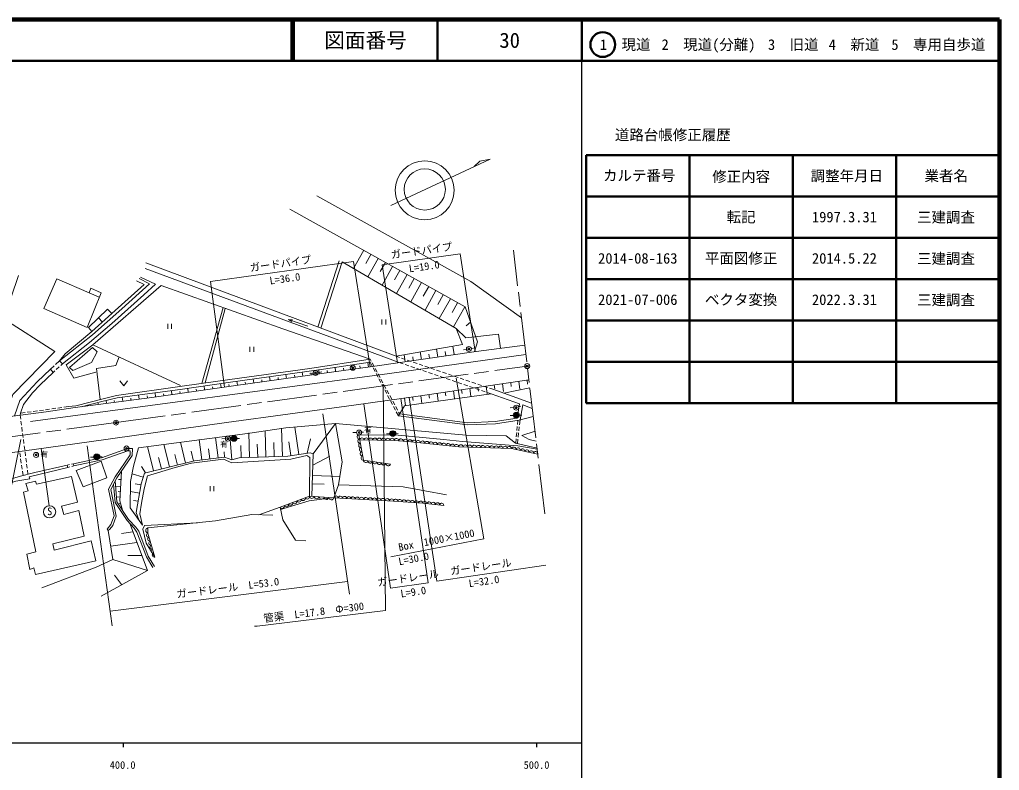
# Model space of a CAD drawing. Units: millimetres, scale not verified, with parts at other scales. Extents: x 40000 to 680000, y 20000 to 380000.
# Drawn here: x 442915 to 680000, y 198357 to 380000 of the extents above; entities that cross this region are included whole.
import ezdxf
from ezdxf.enums import TextEntityAlignment as Align

# ---------------------------------------------------------------- set-up
doc = ezdxf.new("R2010")
doc.units = ezdxf.units.MM
doc.header["$LTSCALE"] = 1000
doc.header["$PDMODE"] = 32
doc.header["$PDSIZE"] = 500
doc.linetypes.add('CHAIN', pattern=[18.5, 12, -1.5, 3.5, -1.5])
for name, color, linetype, lineweight in [('M-BGD', 7, 'Continuous', 13), ('M-BMK', 2, 'CHAIN', 13), ('M-BMK-SRVR', 3, 'Continuous', 13), ('M-STR-HTXT', 7, 'Continuous', 13), ('M-TTL', 2, 'Continuous', 140), ('M-TTL-BAND', 7, 'Continuous', 25), ('M-TTL-FRAM', 2, 'Continuous', 50), ('M-TTL-LINE', 7, 'Continuous', 50)]:
    doc.layers.add(name, color=color, linetype=linetype, lineweight=lineweight)
doc.layers.add('M-OTRS', color=6, linetype='Continuous')
doc.layers.add('M-TTL-TXT', color=7, linetype='Continuous')
doc.styles.add('ＭＳ ゴシック', font='')
doc.styles.get('ＭＳ ゴシック').set_extended_font_data('MS Gothic')

msp = doc.modelspace()

# ---------------------------------------------------------------- hatches: boundary and pattern name
at = {"layer": 'M-BGD'}
for points in [[(563804, 284226, 0.97359), (562449, 284393, 0.01338), (562445, 284356, 0.41421), (563059, 283611, 0.41421)], [(533895, 279772, 0.97359), (532540, 279939, 0.01338), (532535, 279902, 0.41421), (533150, 279157, 0.41421)], [(495481, 278612, 0.97359), (494126, 278779, 0.01338), (494122, 278742, 0.41421), (494736, 277997, 0.41421)], [(462261, 274135, 0.97359), (460906, 274302, 0.01338), (460901, 274266, 0.41421), (461516, 273521, 0.41421)]]:
    msp.add_hatch(color=256, dxfattribs=at).paths.add_polyline_path(points)

# ---------------------------------------------------------------- linework, layer by layer
for p, q in [((526194, 324182), (523748, 319806)), ((527940, 323206), (526717, 321018)), ((473495, 321149), (534025, 298544)), ((515091, 305615), (520254, 321630)), ((529685, 322230), (527201, 317784)), ((531431, 321255), (530189, 319032)), ((533177, 320279), (530653, 315763)), ((473337, 319784), (534782, 297023)), ((534923, 319303), (533661, 317045)), ((536669, 318327), (534106, 313742)), ((459743, 313919), (451890, 317317)), ((538415, 317352), (537133, 315059)), ((540160, 316376), (537559, 311721)), ((541906, 315400), (540605, 313073)), ((543652, 314424), (541011, 309700)), ((545398, 313449), (544078, 311086)), ((547144, 312473), (544464, 307679)), ((548890, 311497), (547550, 309100)), ((487027, 291991), (492149, 310328)), ((492664, 310144), (487812, 292104)), ((550635, 310521), (547917, 305658)), ((462969, 306826), (461987, 307830)), ((478764, 306410), (478764, 305210)), ((479664, 305210), (479664, 306410)), ((512636, 305805), (508006, 307482)), ((508006, 307482), (508772, 306953)), ((508006, 307482), (508933, 307398)), ((530605, 307437), (530605, 306237)), ((531505, 306237), (531505, 307437)), ((552012, 306783), (550950, 305919)), ((498658, 300805), (498658, 299605)), ((499558, 299605), (499558, 300805)), ((536178, 297227), (535936, 298886)), ((540136, 297804), (539876, 299591)), ((542116, 298093), (541976, 299050)), ((544095, 298382), (543815, 300296)), ((546074, 298671), (545925, 299692)), ((548053, 298960), (547755, 301002)), ((551033, 300262), (550320, 300135)), ((552218, 300425), (552750, 300486)), ((451643, 296584), (452558, 297426)), ((453272, 296698), (452885, 296348)), ((523349, 295392), (523200, 296470)), ((527311, 295940), (527157, 297050)), ((527730, 297134), (528245, 296157)), ((527994, 297385), (527749, 297838)), ((528705, 296064), (528231, 296944)), ((534025, 298544), (534829, 298270)), ((535713, 296708), (534782, 297023)), ((535302, 298108), (536248, 297786)), ((537134, 296226), (536187, 296547)), ((536721, 297624), (537668, 297301)), ((538157, 297516), (538027, 298409)), ((538141, 297140), (539088, 296817)), ((539561, 296655), (540507, 296332)), ((450360, 295404), (451275, 296246)), ((451402, 295006), (451015, 294656)), ((452514, 296013), (451773, 295342)), ((507500, 293199), (507367, 294161)), ((511462, 293747), (511326, 294730)), ((513931, 294453), (513145, 294344)), ((513443, 294021), (513373, 294529)), ((515128, 294568), (516083, 294761)), ((515424, 294295), (515284, 295310)), ((517405, 294569), (517333, 295093)), ((519386, 294844), (519242, 295890)), ((521368, 295118), (521293, 295657)), ((525330, 295666), (525253, 296221)), ((528478, 295714), (528944, 294830)), ((529416, 294743), (528942, 295624)), ((529177, 294387), (529643, 293502)), ((530127, 293422), (529653, 294303)), ((538555, 295745), (537607, 296066)), ((539975, 295264), (539028, 295585)), ((541396, 294783), (540449, 295104)), ((540980, 296171), (541927, 295848)), ((542817, 294302), (541870, 294623)), ((542400, 295687), (543346, 295364)), ((544237, 293821), (543290, 294141)), ((543820, 295202), (544766, 294879)), ((545239, 294718), (546186, 294395)), ((546659, 294234), (547605, 293911)), ((491652, 291000), (491520, 291939)), ((493632, 291278), (493566, 291750)), ((495613, 291554), (495482, 292498)), ((497594, 291829), (497528, 292303)), ((499575, 292103), (499444, 293052)), ((501556, 292377), (501490, 292855)), ((503537, 292651), (503405, 293606)), ((505519, 292925), (505452, 293406)), ((509481, 293473), (509413, 293965)), ((529876, 293060), (530341, 292175)), ((530838, 292102), (530364, 292982)), ((530574, 291733), (531040, 290848)), ((531549, 290781), (531075, 291662)), ((545658, 293339), (544711, 293660)), ((547079, 292858), (546132, 293179)), ((548500, 292377), (547553, 292698)), ((548079, 293749), (549025, 293426)), ((549920, 291896), (548973, 292217)), ((549498, 293265), (550445, 292942)), ((551341, 291415), (550394, 291736)), ((550918, 292781), (551864, 292458)), ((552338, 292296), (553284, 291973)), ((553757, 291812), (554704, 291489)), ((559763, 291884), (560036, 290005)), ((561742, 292172), (561878, 291233)), ((563721, 292460), (563996, 290570)), ((565700, 292748), (565838, 291803)), ((475807, 288773), (475679, 289686)), ((477788, 289052), (477726, 289492)), ((479768, 289330), (479644, 290211)), ((481749, 289608), (481686, 290059)), ((483729, 289887), (483603, 290787)), ((485710, 290165), (485645, 290625)), ((487690, 290443), (487561, 291363)), ((489671, 290721), (489605, 291191)), ((531273, 290406), (531739, 289521)), ((532261, 289460), (531786, 290341)), ((541950, 289294), (542083, 288381)), ((543929, 289582), (544196, 287745)), ((545908, 289869), (546042, 288951)), ((547888, 290157), (548156, 288310)), ((549867, 290445), (550001, 289521)), ((552762, 290934), (551815, 291254)), ((551846, 290733), (552116, 288875)), ((554183, 290452), (553235, 290773)), ((553825, 291021), (553960, 290092)), ((555603, 289971), (554656, 290292)), ((555177, 291328), (556123, 291005)), ((555804, 291309), (556076, 289440)), ((557008, 289496), (556077, 289811)), ((556597, 290843), (557400, 290569)), ((557400, 290569), (566820, 287172)), ((557783, 291597), (557919, 290662)), ((560057, 289611), (566372, 290910)), ((461937, 286870), (461892, 287209)), ((463920, 287135), (463829, 287811)), ((465902, 287399), (465837, 287887)), ((467885, 287664), (467754, 288639)), ((469866, 287939), (469799, 288411)), ((471846, 288217), (471713, 289162)), ((473827, 288495), (473763, 288952)), ((531972, 289078), (532438, 288193)), ((532972, 288140), (532498, 289020)), ((532671, 287751), (533137, 286866)), ((533683, 286819), (533209, 287699)), ((536012, 288430), (536277, 286615)), ((537992, 288718), (538124, 287810)), ((539971, 289006), (540236, 287180)), ((443139, 284768), (444243, 284922)), ((444738, 284991), (445729, 285129)), ((446224, 285198), (447214, 285336)), ((447710, 285405), (448700, 285543)), ((449195, 285612), (450186, 285751)), ((450681, 285820), (451671, 285958)), ((452166, 286027), (453157, 286165)), ((453652, 286234), (454756, 286388)), ((533370, 286424), (533836, 285539)), ((534394, 285498), (533920, 286379)), ((534069, 285097), (534584, 284120)), ((534875, 284604), (534631, 285058)), ((562480, 286153), (561617, 286102)), ((563684, 286293), (564192, 286450)), ((443177, 283353), (443051, 284297)), ((443374, 281866), (443242, 282858)), ((513936, 274939), (519383, 282285)), ((562446, 284214), (561583, 284229)), ((563486, 283049), (563390, 282067)), ((563801, 283098), (567197, 284017)), ((563807, 284274), (564425, 284282)), ((564002, 283152), (563876, 281988)), ((443571, 280379), (443439, 281371)), ((443768, 278892), (443637, 279884)), ((498539, 274094), (498345, 280002)), ((502537, 274225), (502330, 280542)), ((506535, 274357), (506314, 281081)), ((510505, 274801), (509524, 281412)), ((524451, 280143), (523588, 280092)), ((525674, 280195), (526147, 280225)), ((532537, 279759), (531674, 279775)), ((533898, 279820), (534515, 279828)), ((563196, 280077), (563098, 279081)), ((563342, 281569), (563244, 280574)), ((563661, 279999), (563554, 279005)), ((563822, 281490), (563715, 280496)), ((443965, 277405), (443834, 278397)), ((483060, 272712), (481829, 277768)), ((486983, 273458), (486376, 278383)), ((490953, 273947), (490341, 278919)), ((492693, 278662), (491830, 278611)), ((494263, 273507), (493760, 279382)), ((494123, 278600), (493860, 278604)), ((495484, 278660), (496102, 278668)), ((504536, 274291), (504426, 277653)), ((508526, 274507), (508036, 277813)), ((512483, 275095), (513286, 278603)), ((563050, 278584), (562954, 277602)), ((563501, 278508), (563375, 277343)), ((442951, 275192), (443094, 274202)), ((444163, 275918), (444031, 276910)), ((444360, 274431), (444228, 275423)), ((448147, 276230), (450070, 262396)), ((475287, 270820), (473858, 276689)), ((479174, 271766), (477844, 277228)), ((485003, 273185), (484417, 275596)), ((488968, 273703), (488662, 276189)), ((492481, 274136), (492422, 275418)), ((496540, 274028), (496443, 276983)), ((500538, 274160), (500434, 277318)), ((443166, 273707), (443310, 272717)), ((444557, 272944), (444426, 273936)), ((460902, 274123), (460040, 274138)), ((462264, 274184), (462881, 274192)), ((477230, 271293), (476566, 274024)), ((481117, 272239), (480502, 274767)), ((513859, 272193), (517978, 274416)), ((443382, 272223), (443525, 271233)), ((443597, 270738), (443744, 269725)), ((444754, 271457), (444623, 272449)), ((444945, 270018), (444820, 270962)), ((454429, 272226), (454955, 272333)), ((455089, 271765), (454583, 271619)), ((455445, 272432), (455971, 272539)), ((456075, 272050), (455569, 271904)), ((455971, 272539), (456075, 272050)), ((473344, 270347), (472445, 271910)), ((467439, 268775), (466818, 268753)), ((472837, 269334), (470132, 270137)), ((513789, 269668), (520431, 269483)), ((467349, 267121), (466180, 267065)), ((467282, 265876), (466801, 265864)), ((471960, 265439), (469737, 265820)), ((472298, 267410), (470907, 267648)), ((489037, 267098), (489037, 265898)), ((489937, 265898), (489937, 267098)), ((513733, 267669), (516593, 267589)), ((518938, 264280), (520108, 267408)), ((467208, 264527), (466385, 264476)), ((471622, 263468), (470510, 263658)), ((467318, 263003), (467007, 262914)), ((464363, 256397), (464728, 256742)), ((470341, 256064), (467544, 255691)), ((473912, 257007), (473965, 255784)), ((473965, 255784), (475659, 249948)), ((471298, 253519), (464954, 252569)), ((473847, 246747), (465447, 249374)), ((472501, 250325), (469088, 250344)), ((467594, 243295), (465901, 245622))]:
    msp.add_line(p, q, dxfattribs=at)
for points in [[(514874, 337339), (552104, 316611), (564346, 307843)], [(553000, 299682), (553714, 302004), (550693, 310489), (508339, 334161)], [(515768, 305362), (520986, 321422), (548554, 305284)], [(439887, 285110), (441264, 289309), (451403, 299673), (439094, 307620), (442629, 318105)], [(452558, 297426), (453272, 296698), (459840, 301917), (465216, 306461), (472998, 313382), (475819, 315966), (472156, 317702)], [(451890, 317317), (448771, 310100), (459226, 305496), (462641, 313931), (460180, 315019), (459743, 313919), (462187, 312808)], [(452558, 297426), (460532, 303723), (467661, 309995), (474317, 316110), (471854, 317368)], [(471225, 316791), (473059, 315883), (465248, 308883), (460409, 304516), (453937, 299110), (452558, 297426)], [(460646, 301344), (477173, 315679), (506600, 305164), (527749, 297838)], [(460409, 304516), (459560, 305503), (464224, 309975), (465248, 308883)], [(534025, 298544), (550109, 301423), (548554, 305284), (550931, 303031), (558810, 303922), (559294, 300507)], [(454147, 296470), (460646, 301344), (481840, 291477)], [(528302, 296077), (553395, 299740), (565133, 301266)], [(445571, 282748), (532396, 294372), (565403, 299007)], [(454147, 296470), (456031, 293272), (461325, 294704)], [(454756, 286388), (456556, 286597), (463457, 288362), (466375, 289061), (482221, 291299), (493775, 292962), (513169, 295606), (527749, 297838)], [(457812, 286320), (462851, 287620), (466500, 288473), (481800, 290496), (493349, 292208), (499761, 293064), (516446, 295457), (527730, 297134)], [(462389, 288089), (461536, 295622), (466236, 296286), (466991, 298390)], [(257415, 278604), (257817, 276787), (270204, 275617), (280912, 274703), (291960, 274220), (303440, 273799), (322409, 273628), (341750, 273488), (355814, 274327), (369914, 275428), (389604, 277454), (409451, 280005), (437470, 283597), (449315, 285082), (456391, 286131), (474898, 288599), (494711, 291430), (513684, 294033), (528302, 296077)], [(441655, 284122), (443004, 287854), (447128, 292382), (450360, 295404), (451015, 294656), (447920, 291675), (445998, 289718), (443884, 286888), (443139, 284768), (443051, 284297)], [(440659, 275195), (459786, 277839), (492977, 282546), (523827, 286687), (539379, 288908), (566145, 292813)], [(534584, 284120), (536069, 286585), (557008, 289496)], [(557008, 289496), (563899, 287030), (563348, 283552), (558020, 282731), (551311, 282469), (534875, 284604)], [(566973, 285887), (564650, 286795), (564002, 283152)], [(519383, 282285), (507315, 281216), (498055, 279836), (471693, 276396), (470504, 272000), (469762, 268288), (469696, 261842), (472666, 257684), (472037, 260410), (472421, 263048), (473068, 266507), (473889, 269635), (480528, 271661), (484494, 272657), (492286, 273670), (494243, 272762), (508552, 273653), (512430, 274509), (513129, 274072), (513059, 264708)], [(568120, 276309), (562915, 277487), (560623, 279285), (550985, 279493), (519383, 282285)], [(519383, 282285), (520987, 273048), (520108, 267408)], [(563801, 283098), (558069, 282214), (551287, 281949), (534584, 284120)], [(567629, 280410), (564436, 279409), (566235, 278413), (567915, 278016)], [(524969, 279578), (526139, 273428), (532639, 272484)], [(524969, 279578), (534543, 279438), (545500, 278380), (550060, 277891), (563495, 276913), (568147, 276084)], [(568292, 274870), (561975, 276214), (549169, 276668), (536816, 277926), (533584, 278206), (525211, 278303)], [(455971, 272539), (462721, 273971), (468995, 276197), (470197, 276218), (470180, 274523), (466482, 269159), (464985, 266345), (466321, 259883), (465468, 257586), (464728, 256742)], [(456075, 272050), (462858, 273489), (469086, 275699), (469692, 275709), (469682, 274681), (466054, 269419), (464459, 266420), (465802, 259922), (465031, 257846), (464075, 256757), (464363, 256397)], [(471750, 258967), (471159, 260766), (472341, 267662), (473122, 270293), (485248, 273244), (492481, 274136), (494263, 273507), (496080, 274013), (507786, 274398), (513202, 275201), (513936, 274939), (513649, 264670)], [(467544, 270700), (467155, 263553), (467827, 261291)], [(466075, 268395), (466478, 263302), (469300, 259094), (471010, 257220), (471729, 256236), (474050, 250209), (475522, 247703)], [(465673, 267639), (466029, 263146), (468937, 258809), (470653, 256928), (471321, 256013), (473635, 250009), (475125, 247470)], [(546230, 264998), (535764, 266990), (520108, 267408)], [(505952, 262070), (513059, 264708), (518938, 264280)], [(506073, 261515), (512995, 263585), (518447, 264316)], [(545548, 262465), (540482, 262972), (533428, 263519), (518938, 264280)], [(500779, 260195), (505952, 262070), (506626, 258974), (509666, 254030), (512200, 253890)], [(473912, 257007), (490280, 258715), (499086, 260253), (504170, 260078)], [(448310, 242505), (461450, 247487), (465447, 249374), (464363, 256397)], [(462613, 240545), (473847, 246747), (469642, 257922)], [(475659, 249948), (473566, 253331), (472762, 256720), (473164, 257611), (485987, 258267)]]:
    msp.add_lwpolyline(points, dxfattribs=at)
for points in [[(455017, 295798), (460542, 300699), (461670, 299629), (460334, 297016), (455767, 295115)], [(456590, 270950), (462648, 273153), (464064, 269165), (458281, 266963)], [(430204, 264638), (429906, 265481), (442793, 269493), (446627, 270428), (454429, 272226), (454583, 271619), (445252, 269420), (445375, 268875), (442014, 268351)], [(446745, 245725), (461386, 249097), (460251, 253884), (451288, 251631), (450991, 253168), (458556, 255060), (457279, 261208), (453596, 260288), (453085, 262320), (456893, 263263), (455443, 269500), (447005, 267579), (446795, 268365), (444454, 267788), (444995, 265971), (443825, 265692), (446882, 251227), (444681, 250651), (445432, 246982), (446323, 247331)]]:
    msp.add_lwpolyline(points, close=True, dxfattribs=at)
for centre, radius in [((551628, 300318), 600), ((523536, 295759), 600), ((514517, 294495), 600), ((563090, 286120), 600), ((525061, 280110), 600), ((493303, 278629), 600), ((446903, 274683), 600), ((468794, 276248), 600), ((450169, 260914), 1485)]:
    msp.add_circle(centre, radius, dxfattribs=at)
at = {"layer": 'M-BGD', "lineweight": 25}
for centre in [(563124, 284291), (533215, 279837), (494801, 278677), (461581, 274201)]:
    msp.add_circle(centre, 683, dxfattribs=at)
at = {"layer": 'M-BGD'}
for centre, radius, start, end in [((525088, 279069), 522, 103.2092, 278.34444), ((525283, 278044), 522, 103.2092, 278.34444), ((525478, 277019), 522, 103.2092, 278.34444), ((525735, 278273), 524, 1.9458, 176.72113), ((526781, 278261), 524, 1.9458, 176.72113), ((527828, 278249), 524, 1.9458, 176.72113), ((528874, 278236), 524, 1.9458, 176.72113), ((529921, 278224), 524, 1.9458, 176.72113), ((530967, 278212), 524, 1.9458, 176.72113), ((532014, 278200), 524, 1.9458, 176.72113), ((533061, 278188), 524, 1.9458, 176.72113), ((534119, 278117), 542, 359.53692, 170.57706), ((535197, 278024), 542, 359.53692, 170.57706), ((536274, 277930), 542, 359.53692, 170.57706), ((537329, 277856), 518, 356.13753, 172.2327), ((538359, 277751), 518, 356.13753, 172.2327), ((539388, 277646), 518, 356.13753, 172.2327), ((540417, 277542), 518, 356.13753, 172.2327), ((541447, 277437), 518, 356.13753, 172.2327), ((542476, 277332), 518, 356.13753, 172.2327), ((543505, 277227), 518, 356.13753, 172.2327), ((544535, 277122), 518, 356.13753, 172.2327), ((545564, 277017), 518, 356.13753, 172.2327), ((546593, 276913), 518, 356.13753, 172.2327), ((525673, 275994), 522, 103.2092, 278.34444), ((525869, 274969), 522, 103.2092, 278.34444), ((547623, 276808), 518, 356.13753, 172.2327), ((548652, 276703), 518, 356.13753, 172.2327), ((549701, 276614), 535, 1.7283, 174.20876), ((550768, 276576), 535, 1.7283, 174.20876), ((551835, 276538), 535, 1.7283, 174.20876), ((552903, 276500), 535, 1.7283, 174.20876), ((553970, 276463), 535, 1.7283, 174.20876), ((555037, 276425), 535, 1.7283, 174.20876), ((556104, 276387), 535, 1.7283, 174.20876), ((557171, 276349), 535, 1.7283, 174.20876), ((558239, 276311), 535, 1.7283, 174.20876), ((559306, 276273), 535, 1.7283, 174.20876), ((560373, 276236), 535, 1.7283, 174.20876), ((561440, 276198), 535, 1.7283, 174.20876), ((562493, 276063), 540, 352.20121, 163.77414), ((563546, 275839), 540, 352.20121, 163.77414), ((564599, 275615), 540, 352.20121, 163.77414), ((565652, 275391), 540, 352.20121, 163.77414), ((566704, 275167), 540, 352.20121, 163.77414), ((567757, 274943), 540, 352.20121, 163.77414), ((526064, 273944), 522, 103.2092, 278.34444), ((526688, 273398), 550, 176.91081, 346.57031), ((527771, 273241), 550, 176.91081, 346.57031), ((528855, 273084), 550, 176.91081, 346.57031), ((529938, 272926), 550, 176.91081, 346.57031), ((531021, 272769), 550, 176.91081, 346.57031), ((532104, 272612), 550, 176.91081, 346.57031), ((508475, 263052), 543, 204.92548, 15.79866), ((509490, 263429), 543, 204.92548, 15.79866), ((510506, 263806), 543, 204.92548, 15.79866), ((511521, 264183), 543, 204.92548, 15.79866), ((512536, 264560), 543, 204.92548, 15.79866), ((513654, 264762), 597, 185.22668, 346.45834), ((514830, 264677), 597, 185.22668, 346.45834), ((516006, 264591), 597, 185.22668, 346.45834), ((517181, 264506), 597, 185.22668, 346.45834), ((518357, 264420), 597, 185.22668, 346.45834), ((519454, 264235), 519, 359.04301, 174.93867), ((520489, 264180), 519, 359.04301, 174.93867), ((521524, 264126), 519, 359.04301, 174.93867), ((522559, 264071), 519, 359.04301, 174.93867), ((523595, 264017), 519, 359.04301, 174.93867), ((524630, 263963), 519, 359.04301, 174.93867), ((525665, 263908), 519, 359.04301, 174.93867), ((526700, 263854), 519, 359.04301, 174.93867), ((527735, 263799), 519, 359.04301, 174.93867), ((528770, 263745), 519, 359.04301, 174.93867), ((529805, 263690), 519, 359.04301, 174.93867), ((530840, 263636), 519, 359.04301, 174.93867), ((531875, 263582), 519, 359.04301, 174.93867), ((532910, 263527), 519, 359.04301, 174.93867), ((533932, 263474), 505, 356.1715, 174.96163), ((534939, 263396), 505, 356.1715, 174.96163), ((535947, 263318), 505, 356.1715, 174.96163), ((536955, 263240), 505, 356.1715, 174.96163), ((537962, 263162), 505, 356.1715, 174.96163), ((538970, 263084), 505, 356.1715, 174.96163), ((539977, 263005), 505, 356.1715, 174.96163), ((540987, 262912), 509, 355.33316, 173.24566), ((542001, 262811), 509, 355.33316, 173.24566), ((543014, 262709), 509, 355.33316, 173.24566), ((506445, 262299), 543, 204.92548, 15.79866), ((507460, 262676), 543, 204.92548, 15.79866), ((544027, 262608), 509, 355.33316, 173.24566), ((545041, 262507), 509, 355.33316, 173.24566), ((474063, 256400), 625, 103.96179, 260.94627), ((474112, 255299), 506, 106.92014, 285.46848), ((474394, 254326), 506, 106.92014, 285.46848), ((474677, 253354), 506, 106.92014, 285.46848), ((474959, 252381), 506, 106.92014, 285.46848), ((475242, 251409), 506, 106.92014, 285.46848), ((475524, 250436), 506, 106.92014, 285.46848)]:
    msp.add_arc(centre, radius, start, end, dxfattribs=at)
for p in [(551628, 300318), (514517, 294495), (523536, 295759), (563090, 286120), (525061, 280110), (493303, 278629), (468794, 276248), (446903, 274683)]:
    msp.add_point(p, dxfattribs=at)
at = {"layer": 'M-BMK'}
for p, q in [((570016, 260460), (562390, 324188)), ((466242, 282492), (565742, 296175)), ((466242, 282492), (393840, 272792))]:
    msp.add_line(p, q, dxfattribs=at)
at = {"layer": 'M-BMK-SRVR'}
msp.add_lwpolyline([(532720, 335013), (556754, 346223), (554280, 345718), (552925, 344437)], dxfattribs=at)
for centre, radius in [((540950, 338699), 7137), ((540950, 338901), 4984), ((565742, 296175), 600), ((466242, 282492), 600)]:
    msp.add_circle(centre, radius, dxfattribs=at)
msp.add_point((466242, 282492), dxfattribs=at)
at = {"layer": 'M-OTRS'}
msp.add_point((565742, 296175), dxfattribs=at)
at = {"layer": 'M-STR-HTXT'}
for p, q in [((467201, 292607), (468101, 291407)), ((468101, 291407), (469001, 292607)), ((522722, 241029), (516286, 284613)), ((459287, 276912), (465311, 233362)), ((464819, 236919), (522270, 244087))]:
    msp.add_line(p, q, dxfattribs=at)
for points in [[(534388, 296965), (530652, 320661), (549554, 323357), (553111, 299698)], [(492490, 291112), (489111, 316671), (523750, 321493), (527724, 295997)], [(499761, 233261), (500367, 233261), (531470, 237048), (530863, 291785)], [(532749, 250060), (555218, 254402), (548522, 293225)], [(526231, 287030), (532651, 242475), (541806, 243716), (535155, 288305)], [(537190, 288596), (543848, 244120), (570264, 247990)], [(411494, 235791), (434467, 235791), (443182, 278380)]]:
    msp.add_lwpolyline(points, dxfattribs=at)
at = {"layer": 'M-TTL'}
for p, q in [((680000, 380000), (40000, 380000)), ((680000, 20000), (680000, 380000))]:
    msp.add_line(p, q, dxfattribs=at)
at = {"layer": 'M-TTL-BAND'}
for p, q in [((579000, 20000), (579000, 370000)), ((40000, 205000), (579000, 205000)), ((468000, 205000), (468000, 204000)), ((568000, 205000), (568000, 204000))]:
    msp.add_line(p, q, dxfattribs=at)
at = {"layer": 'M-TTL-FRAM'}
for p, q in [((580000, 347197), (580000, 287197)), ((580000, 347197), (680000, 347197)), ((580000, 287197), (680000, 287197))]:
    msp.add_line(p, q, dxfattribs=at)
at = {"layer": 'M-TTL-LINE'}
for p, q in [((508747, 380000), (508747, 370000)), ((509247, 380000), (509247, 370000)), ((543997, 380000), (543997, 370000)), ((579000, 380000), (579000, 370000)), ((40000, 370000), (680000, 370000)), ((605000, 347197), (605000, 287197)), ((630000, 347197), (630000, 287197)), ((655000, 347197), (655000, 287197)), ((580000, 337197), (680000, 337197)), ((580000, 327197), (680000, 327197)), ((580000, 317197), (680000, 317197)), ((580000, 307197), (680000, 307197)), ((580000, 297197), (680000, 297197))]:
    msp.add_line(p, q, dxfattribs=at)
msp.add_circle((584031, 373958), 3000, dxfattribs=at)

# ---------------------------------------------------------------- texts
at = {"layer": 'M-BGD', "style": 'ＭＳ ゴシック'}
for s, height, p in [('有', 1320, (527203, 279626)), ('有', 1320, (492372, 276171)), ('有', 1320, (448902, 273746)), ('S', 1833, (450193, 259562))]:
    msp.add_text(s, height=height, dxfattribs=at).set_placement(p, align=Align.BOTTOM_CENTER)
at = {"layer": 'M-STR-HTXT', "style": 'ＭＳ ゴシック'}
for s, rotation, p in [('ガードパイプ', 7.925, (540363, 322657)), ('ガードパイプ', 7.925, (506250, 319521)), ('L=19.0', 7.925, (541018, 318820)), ('L=36.0', 7.925, (507308, 315880)), ('Box\u30001000×1000', 10.938, (544046, 252647)), ('L=30.0', 10.938, (538551, 248133)), ('ガードレール', 8.335, (554733, 246157)), ('ガードレール', 8.335, (537129, 243453)), ('ガードレール\u3000L=53.0', 7.112, (493485, 241093)), ('L=32.0', 8.335, (555494, 242667)), ('L=9.0', 8.335, (538386, 240083)), ('管渠\u3000L=17.8\u3000Φ=300', 7.112, (514275, 235170))]:
    msp.add_text(s, height=1833, rotation=rotation, dxfattribs=at).set_placement(p, align=Align.BOTTOM_CENTER)
at = {"layer": 'M-TTL-BAND', "style": 'ＭＳ ゴシック'}
for s, p in [('400.0', (467844, 198195)), ('500.0', (568000, 198195))]:
    msp.add_text(s, height=1833, dxfattribs=at).set_placement(p, align=Align.BOTTOM_CENTER)
at = {"layer": 'M-TTL-TXT', "style": 'ＭＳ ゴシック'}
for s, height, p in [('図面番号', 3666, (526622, 375000)), ('30', 3666, (561497, 375000)), ('1\u3000現道', 2566, (589448, 373958)), ('2\u3000現道(分離)', 2566, (609619, 373958)), ('3\u3000旧道', 2566, (630121, 373958)), ('4\u3000新道', 2566, (644824, 373958)), ('5\u3000専用自歩道', 2566, (665228, 373958)), ('道路台帳修正履歴', 2566, (600968, 352113)), ('カルテ番号', 2566, (592839, 342277)), ('調整年月日', 2566, (643089, 342197)), ('業者名', 2566, (667134, 342197)), ('修正内容', 2566, (617509, 342023)), ('転記', 2566, (617500, 332245)), ('1997.3.31', 2566, (642500, 332245)), ('三建調査', 2566, (667077, 332189)), ('2014-08-163', 2566, (592500, 322245)), ('平面図修正', 2566, (617500, 322245)), ('2014.5.22', 2566, (642500, 322245)), ('三建調査', 2566, (667077, 322189)), ('2021-07-006', 2566, (592500, 312245)), ('ベクタ変換', 2566, (617500, 312245)), ('2022.3.31', 2566, (642500, 312245)), ('三建調査', 2566, (667077, 312189))]:
    msp.add_text(s, height=height, dxfattribs=at).set_placement(p, align=Align.MIDDLE_CENTER)

doc.saveas('drawing.dxf')
